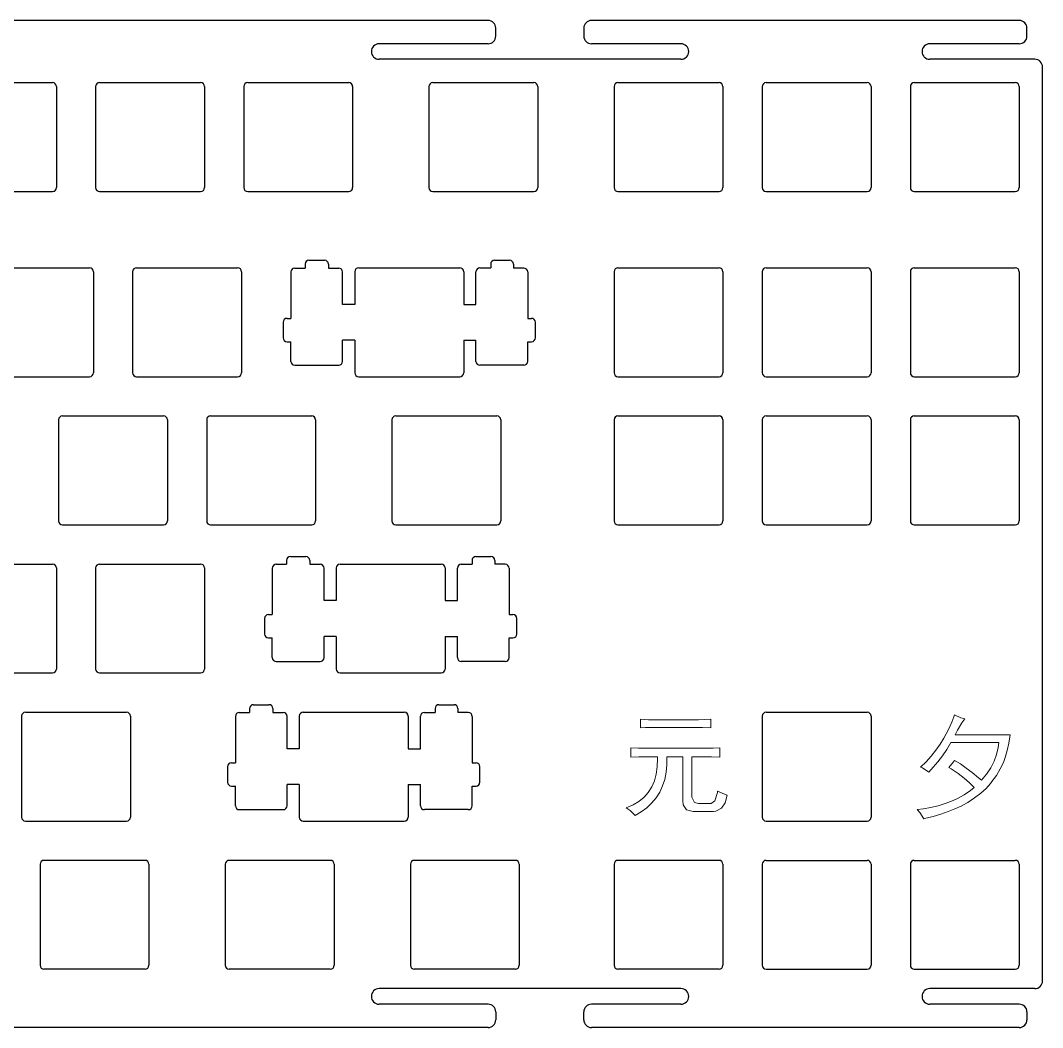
# Model space of a CAD drawing. Header units: millimetres. Extents: x 2242 to 2591, y 1821 to 1988.
# Drawn here: x 2459.4 to 2590.8, y 1820.9 to 1950.4 of the extents above; entities that cross this region are included whole.
import ezdxf

# ---------------------------------------------------------------- set-up
doc = ezdxf.new("R2010")
doc.units = ezdxf.units.MM
doc.layers.add('SUIT-00-06_PBL1', color=7, linetype='Continuous')

msp = doc.modelspace()

# ---------------------------------------------------------------- linework, layer by layer
for p, q in [((2450.51, 1942.39), (2463.51, 1942.39)), ((2464.01, 1941.89), (2464.01, 1928.89)), ((2469.06, 1941.89), (2469.06, 1928.89)), ((2469.56, 1942.39), (2482.56, 1942.39)), ((2483.06, 1941.89), (2483.06, 1928.89)), ((2488.11, 1941.89), (2488.11, 1928.89)), ((2488.61, 1942.39), (2501.61, 1942.39)), ((2502.11, 1941.89), (2502.11, 1928.89)), ((2511.92, 1941.89), (2511.92, 1928.89)), ((2512.42, 1942.39), (2525.42, 1942.39)), ((2525.92, 1941.89), (2525.92, 1928.89)), ((2535.73, 1941.89), (2535.73, 1928.89)), ((2536.23, 1942.39), (2549.23, 1942.39)), ((2549.73, 1941.89), (2549.73, 1928.89)), ((2554.78, 1941.89), (2554.78, 1928.89)), ((2555.28, 1942.39), (2568.28, 1942.39)), ((2568.78, 1941.89), (2568.78, 1928.89)), ((2573.83, 1941.89), (2573.83, 1928.89)), ((2574.33, 1942.39), (2587.33, 1942.39)), ((2587.83, 1941.89), (2587.83, 1928.89)), ((2450.51, 1928.39), (2463.51, 1928.39)), ((2469.56, 1928.39), (2482.56, 1928.39)), ((2488.61, 1928.39), (2501.61, 1928.39)), ((2512.42, 1928.39), (2525.42, 1928.39)), ((2536.23, 1928.39), (2549.23, 1928.39)), ((2555.28, 1928.39), (2568.28, 1928.39)), ((2574.33, 1928.39), (2587.33, 1928.39)), ((2496.49, 1919.55), (2498.49, 1919.55)), ((2520.36, 1919.55), (2522.29, 1919.55)), ((2455.27, 1918.58), (2468.27, 1918.58)), ((2468.77, 1918.08), (2468.77, 1905.08)), ((2473.82, 1918.08), (2473.82, 1905.08)), ((2474.32, 1918.58), (2487.32, 1918.58)), ((2487.82, 1918.08), (2487.82, 1905.08)), ((2494.17, 1918.05), (2494.17, 1912.08)), ((2494.67, 1918.55), (2495.99, 1918.55)), ((2495.99, 1919.05), (2495.99, 1918.55)), ((2498.99, 1919.05), (2498.99, 1918.55)), ((2498.99, 1918.55), (2500.32, 1918.55)), ((2500.82, 1913.88), (2500.82, 1918.05)), ((2502.39, 1918.08), (2502.39, 1913.88)), ((2502.89, 1918.58), (2515.89, 1918.58)), ((2516.39, 1918.08), (2516.39, 1913.88)), ((2517.97, 1913.88), (2517.97, 1918.06)), ((2518.47, 1918.56), (2519.86, 1918.56)), ((2519.86, 1919.05), (2519.86, 1918.56)), ((2522.79, 1919.05), (2522.79, 1918.55)), ((2524.12, 1918.55), (2522.79, 1918.55)), ((2524.62, 1918.05), (2524.62, 1912.08)), ((2535.73, 1918.08), (2535.73, 1905.08)), ((2536.23, 1918.58), (2549.23, 1918.58)), ((2549.73, 1918.08), (2549.73, 1905.08)), ((2554.78, 1918.08), (2554.78, 1905.08)), ((2555.28, 1918.58), (2568.28, 1918.58)), ((2568.78, 1918.08), (2568.78, 1905.08)), ((2573.83, 1918.08), (2573.83, 1905.08)), ((2574.33, 1918.58), (2587.33, 1918.58)), ((2587.83, 1918.08), (2587.83, 1905.08)), ((2502.39, 1913.88), (2500.82, 1913.88)), ((2516.39, 1913.88), (2517.97, 1913.88)), ((2493.17, 1911.58), (2493.17, 1909.58)), ((2493.67, 1912.08), (2494.17, 1912.08)), ((2524.62, 1912.08), (2525.12, 1912.08)), ((2525.62, 1909.58), (2525.62, 1911.58)), ((2493.67, 1909.08), (2494.17, 1909.08)), ((2494.17, 1906.55), (2494.17, 1909.08)), ((2502.39, 1909.28), (2500.82, 1909.28)), ((2500.82, 1906.55), (2500.82, 1909.28)), ((2502.39, 1909.28), (2502.39, 1905.08)), ((2516.39, 1909.28), (2517.97, 1909.28)), ((2516.39, 1909.28), (2516.39, 1905.08)), ((2517.97, 1906.55), (2517.97, 1909.28)), ((2524.62, 1906.55), (2524.62, 1909.08)), ((2524.62, 1909.08), (2525.12, 1909.08)), ((2494.67, 1906.05), (2500.32, 1906.05)), ((2524.12, 1906.05), (2518.47, 1906.05)), ((2455.27, 1904.58), (2468.27, 1904.58)), ((2474.32, 1904.58), (2487.32, 1904.58)), ((2502.89, 1904.58), (2515.89, 1904.58)), ((2536.23, 1904.58), (2549.23, 1904.58)), ((2555.28, 1904.58), (2568.28, 1904.58)), ((2574.33, 1904.58), (2587.33, 1904.58)), ((2464.79, 1899.53), (2477.79, 1899.53)), ((2483.84, 1899.53), (2496.84, 1899.53)), ((2507.66, 1899.53), (2520.66, 1899.53)), ((2536.23, 1899.53), (2549.23, 1899.53)), ((2555.28, 1899.53), (2568.28, 1899.53)), ((2574.33, 1899.53), (2587.33, 1899.53)), ((2464.29, 1899.03), (2464.29, 1886.03)), ((2478.29, 1899.03), (2478.29, 1886.03)), ((2483.34, 1899.03), (2483.34, 1886.03)), ((2497.34, 1899.03), (2497.34, 1886.03)), ((2507.16, 1899.03), (2507.16, 1886.03)), ((2521.16, 1899.03), (2521.16, 1886.03)), ((2535.73, 1899.03), (2535.73, 1886.03)), ((2549.73, 1899.03), (2549.73, 1886.03)), ((2554.78, 1899.03), (2554.78, 1886.03)), ((2568.78, 1899.03), (2568.78, 1886.03)), ((2573.83, 1899.03), (2573.83, 1886.03)), ((2587.83, 1899.03), (2587.83, 1886.03)), ((2464.79, 1885.53), (2477.79, 1885.53)), ((2483.84, 1885.53), (2496.84, 1885.53)), ((2507.66, 1885.53), (2520.66, 1885.53)), ((2536.23, 1885.53), (2549.23, 1885.53)), ((2555.28, 1885.53), (2568.28, 1885.53)), ((2574.33, 1885.53), (2587.33, 1885.53)), ((2494.1, 1881.45), (2496.1, 1881.45)), ((2517.96, 1881.45), (2519.9, 1881.45)), ((2450.51, 1880.48), (2463.51, 1880.48)), ((2464.01, 1879.98), (2464.01, 1866.98)), ((2469.06, 1879.98), (2469.06, 1866.98)), ((2469.56, 1880.48), (2482.56, 1880.48)), ((2483.06, 1879.98), (2483.06, 1866.98)), ((2491.78, 1879.95), (2491.78, 1873.98)), ((2492.28, 1880.45), (2493.6, 1880.45)), ((2493.6, 1880.95), (2493.6, 1880.45)), ((2496.6, 1880.95), (2496.6, 1880.45)), ((2496.6, 1880.45), (2497.93, 1880.45)), ((2498.43, 1875.78), (2498.43, 1879.95)), ((2500, 1879.98), (2500, 1875.78)), ((2500.5, 1880.48), (2513.5, 1880.48)), ((2514, 1879.98), (2514, 1875.78)), ((2515.58, 1875.78), (2515.58, 1879.96)), ((2516.08, 1880.46), (2517.46, 1880.46)), ((2517.46, 1880.95), (2517.46, 1880.46)), ((2520.4, 1880.95), (2520.4, 1880.45)), ((2521.73, 1880.45), (2520.4, 1880.45)), ((2522.23, 1879.95), (2522.23, 1873.98)), ((2500, 1875.78), (2498.43, 1875.78)), ((2514, 1875.78), (2515.58, 1875.78)), ((2490.78, 1873.48), (2490.78, 1871.48)), ((2491.28, 1873.98), (2491.78, 1873.98)), ((2522.23, 1873.98), (2522.73, 1873.98)), ((2523.23, 1871.48), (2523.23, 1873.48)), ((2491.28, 1870.98), (2491.78, 1870.98)), ((2491.78, 1868.45), (2491.78, 1870.98)), ((2500, 1871.18), (2498.43, 1871.18)), ((2498.43, 1868.45), (2498.43, 1871.18)), ((2500, 1871.18), (2500, 1866.98)), ((2514, 1871.18), (2515.58, 1871.18)), ((2514, 1871.18), (2514, 1866.98)), ((2515.58, 1868.45), (2515.58, 1871.18)), ((2522.23, 1868.45), (2522.23, 1870.98)), ((2522.23, 1870.98), (2522.73, 1870.98)), ((2492.28, 1867.95), (2497.93, 1867.95)), ((2521.73, 1867.95), (2516.08, 1867.95)), ((2450.51, 1866.48), (2463.51, 1866.48)), ((2469.56, 1866.48), (2482.56, 1866.48)), ((2500.5, 1866.48), (2513.5, 1866.48)), ((2460.03, 1861.43), (2473.03, 1861.43)), ((2487.53, 1861.4), (2488.85, 1861.4)), ((2488.85, 1861.9), (2488.85, 1861.4)), ((2489.35, 1862.4), (2491.35, 1862.4)), ((2491.85, 1861.9), (2491.85, 1861.4)), ((2491.85, 1861.4), (2493.18, 1861.4)), ((2495.75, 1861.43), (2508.75, 1861.43)), ((2511.33, 1861.41), (2512.71, 1861.41)), ((2512.71, 1861.9), (2512.71, 1861.41)), ((2513.21, 1862.4), (2515.15, 1862.4)), ((2515.65, 1861.9), (2515.65, 1861.4)), ((2516.98, 1861.4), (2515.65, 1861.4)), ((2555.28, 1861.43), (2568.28, 1861.43)), ((2459.53, 1860.93), (2459.53, 1847.93)), ((2473.53, 1860.93), (2473.53, 1847.93)), ((2487.03, 1860.9), (2487.03, 1854.93)), ((2493.68, 1856.73), (2493.68, 1860.9)), ((2495.25, 1860.93), (2495.25, 1856.73)), ((2509.25, 1860.93), (2509.25, 1856.73)), ((2510.83, 1856.73), (2510.83, 1860.91)), ((2517.48, 1860.9), (2517.48, 1854.93)), ((2554.78, 1860.93), (2554.78, 1847.93)), ((2568.78, 1860.93), (2568.78, 1847.93)), ((2495.25, 1856.73), (2493.68, 1856.73)), ((2509.25, 1856.73), (2510.83, 1856.73)), ((2486.53, 1854.93), (2487.03, 1854.93)), ((2517.48, 1854.93), (2517.98, 1854.93)), ((2486.03, 1854.43), (2486.03, 1852.43)), ((2518.48, 1852.43), (2518.48, 1854.43)), ((2495.25, 1852.13), (2493.68, 1852.13)), ((2493.68, 1849.4), (2493.68, 1852.13)), ((2495.25, 1852.13), (2495.25, 1847.93)), ((2509.25, 1852.13), (2510.83, 1852.13)), ((2509.25, 1852.13), (2509.25, 1847.93)), ((2510.83, 1849.4), (2510.83, 1852.13)), ((2486.53, 1851.93), (2487.03, 1851.93)), ((2487.03, 1849.4), (2487.03, 1851.93)), ((2517.48, 1849.4), (2517.48, 1851.93)), ((2517.48, 1851.93), (2517.98, 1851.93)), ((2487.53, 1848.9), (2493.18, 1848.9)), ((2516.98, 1848.9), (2511.33, 1848.9)), ((2460.03, 1847.43), (2473.03, 1847.43)), ((2495.75, 1847.43), (2508.75, 1847.43)), ((2555.28, 1847.43), (2568.28, 1847.43)), ((2461.91, 1841.88), (2461.91, 1828.88)), ((2461.91, 1841.88), (2461.91, 1828.88)), ((2475.41, 1842.38), (2462.41, 1842.38)), ((2475.41, 1842.38), (2462.41, 1842.38)), ((2475.91, 1841.88), (2475.91, 1828.88)), ((2475.91, 1841.88), (2475.91, 1828.88)), ((2485.73, 1841.88), (2485.73, 1828.88)), ((2485.73, 1841.88), (2485.73, 1828.88)), ((2499.23, 1842.38), (2486.23, 1842.38)), ((2499.23, 1842.38), (2486.23, 1842.38)), ((2499.73, 1841.88), (2499.73, 1828.88)), ((2499.73, 1841.88), (2499.73, 1828.88)), ((2509.54, 1841.88), (2509.54, 1828.88)), ((2509.54, 1841.88), (2509.54, 1828.88)), ((2523.04, 1842.38), (2510.04, 1842.38)), ((2523.04, 1842.38), (2510.04, 1842.38)), ((2523.54, 1841.88), (2523.54, 1828.88)), ((2523.54, 1841.88), (2523.54, 1828.88)), ((2535.73, 1841.88), (2535.73, 1828.88)), ((2535.73, 1841.88), (2535.73, 1828.88)), ((2549.23, 1842.38), (2536.23, 1842.38)), ((2549.23, 1842.38), (2536.23, 1842.38)), ((2549.73, 1841.88), (2549.73, 1828.88)), ((2549.73, 1841.88), (2549.73, 1828.88)), ((2554.78, 1841.88), (2554.78, 1828.88)), ((2554.78, 1841.88), (2554.78, 1828.88)), ((2555.28, 1842.38), (2568.28, 1842.38)), ((2555.28, 1842.38), (2568.28, 1842.38)), ((2568.78, 1841.88), (2568.78, 1828.88)), ((2568.78, 1841.88), (2568.78, 1828.88)), ((2573.83, 1841.88), (2573.83, 1828.88)), ((2573.83, 1841.88), (2573.83, 1828.88)), ((2574.33, 1842.38), (2587.33, 1842.38)), ((2574.33, 1842.38), (2587.33, 1842.38)), ((2587.83, 1841.88), (2587.83, 1828.88)), ((2587.83, 1841.88), (2587.83, 1828.88)), ((2475.41, 1828.38), (2462.41, 1828.38)), ((2475.41, 1828.38), (2462.41, 1828.38)), ((2499.23, 1828.38), (2486.23, 1828.38)), ((2499.23, 1828.38), (2486.23, 1828.38)), ((2523.04, 1828.38), (2510.04, 1828.38)), ((2523.04, 1828.38), (2510.04, 1828.38)), ((2549.23, 1828.38), (2536.23, 1828.38)), ((2549.23, 1828.38), (2536.23, 1828.38)), ((2555.28, 1828.38), (2568.28, 1828.38)), ((2555.28, 1828.38), (2568.28, 1828.38)), ((2574.33, 1828.38), (2587.33, 1828.38)), ((2574.33, 1828.38), (2587.33, 1828.38))]:
    msp.add_line(p, q)
at = {"color": 7, "lineweight": 0}
for points in [[(2540.62, 1860.45), (2540.15, 1860.47), (2539.14, 1860.52)], [(2539.14, 1860.52), (2539.14, 1859.43), (2539.75, 1859.46), (2540.67, 1859.48), (2546.57, 1859.48)], [(2548.18, 1860.52), (2547.41, 1860.48), (2546.57, 1860.45), (2540.62, 1860.45)], [(2546.57, 1859.48), (2547.1, 1859.48), (2548.18, 1859.43), (2548.18, 1860.52)], [(2579.5, 1861.09), (2579.43, 1860.85), (2579.15, 1860.13), (2578.72, 1859.22), (2578.13, 1858.1)], [(2584.32, 1852.5), (2584.92, 1853.31), (2585.4, 1854.13), (2585.79, 1854.96), (2586.02, 1855.6), (2586.27, 1856.49), (2586.48, 1857.46), (2586.65, 1858.52), (2579.61, 1858.52), (2579.91, 1859.13), (2580.44, 1860.06), (2580.82, 1860.57), (2580.32, 1860.69), (2579.5, 1861.09)], [(2578.13, 1858.1), (2577.65, 1857.33), (2577.11, 1856.54), (2576.52, 1855.78), (2575.86, 1855.07), (2575.15, 1854.38), (2575.41, 1854.27), (2576.19, 1853.71), (2576.78, 1854.35), (2577.37, 1855.07), (2577.95, 1855.83), (2578.51, 1856.65), (2579.04, 1857.53), (2585.23, 1857.53)], [(2585.23, 1857.53), (2585.13, 1856.89), (2584.9, 1856), (2584.59, 1855.12), (2584.16, 1854.28), (2583.62, 1853.46), (2582.99, 1852.67)], [(2539.82, 1856.8), (2539.82, 1856.8), (2538.89, 1856.81), (2537.87, 1856.84)], [(2537.87, 1856.84), (2537.87, 1855.64), (2537.89, 1855.64), (2538.91, 1855.69), (2539.82, 1855.71), (2541.32, 1855.71)], [(2549.32, 1856.84), (2548.48, 1856.81), (2547.61, 1856.8), (2539.82, 1856.8)], [(2547.61, 1855.71), (2548.27, 1855.69), (2549.32, 1855.64), (2549.32, 1856.84)], [(2541.32, 1855.71), (2541.32, 1855.46), (2541.28, 1854.42), (2541.15, 1853.48), (2540.92, 1852.61), (2540.57, 1851.82), (2540.13, 1851.11), (2539.59, 1850.5), (2538.93, 1849.96), (2538.17, 1849.5), (2537.3, 1849.12), (2537.79, 1848.77), (2538.45, 1848.15), (2539.21, 1848.61), (2539.95, 1849.15), (2540.59, 1849.76), (2541.13, 1850.42), (2541.6, 1851.16), (2541.96, 1851.95), (2542.24, 1852.79), (2542.42, 1853.7), (2542.52, 1854.67), (2542.52, 1855.71), (2544.58, 1855.71)], [(2542.52, 1855.71), (2544.58, 1855.71), (2544.58, 1850.04), (2544.63, 1849.53)], [(2542.52, 1855.71), (2544.58, 1855.71), (2544.58, 1850.04), (2544.63, 1849.53)], [(2544.58, 1855.71), (2542.52, 1855.71), (2542.52, 1855.71)], [(2542.52, 1855.71), (2544.58, 1855.71)], [(2546.57, 1849.7), (2546.08, 1849.8), (2545.71, 1850.5), (2545.71, 1855.71)], [(2546.57, 1849.7), (2546.08, 1849.8), (2545.71, 1850.5), (2545.71, 1855.71)], [(2545.71, 1855.71), (2547.61, 1855.71)], [(2579.5, 1855.24), (2579.38, 1855.07), (2578.76, 1854.33), (2579.07, 1854.13), (2579.96, 1853.53), (2580.75, 1852.93), (2581.44, 1852.34), (2582.02, 1851.75), (2581.56, 1851.38), (2580.73, 1850.82), (2579.91, 1850.35), (2579.05, 1849.95), (2578.18, 1849.64), (2577.42, 1849.41), (2576.42, 1849.16), (2575.51, 1849), (2574.69, 1848.9), (2575.03, 1848.53), (2575.55, 1847.74), (2575.64, 1847.76), (2576.75, 1848.04), (2577.77, 1848.34), (2578.71, 1848.67), (2579.56, 1849), (2580.36, 1849.36), (2581.05, 1849.75), (2581.21, 1849.84), (2582.1, 1850.41), (2582.88, 1851.01), (2583.57, 1851.61), (2584.14, 1852.27), (2584.32, 1852.5)], [(2582.99, 1852.67), (2582.6, 1853.01), (2581.79, 1853.66), (2581.01, 1854.25), (2580.26, 1854.78), (2579.5, 1855.24)], [(2544.63, 1849.53), (2545.04, 1848.89), (2545.89, 1848.66), (2548.51, 1848.66), (2548.83, 1848.71), (2549.53, 1849.07), (2550.01, 1849.76), (2550.29, 1850.78), (2549.91, 1850.88), (2549.04, 1851.29)], [(2549.04, 1851.29), (2549.01, 1851.11), (2548.69, 1850.04), (2548.23, 1849.7), (2546.57, 1849.7)]]:
    msp.add_lwpolyline(points, dxfattribs=at)
for centre, radius, start, end in [((2505.52, 1946.39), 1, 90, 270), ((2544.33, 1946.39), 1, 270, 90), ((2576.33, 1946.39), 1, 90, 270), ((2463.51, 1941.89), 0.5, 360, 90), ((2469.56, 1941.89), 0.5, 90, 180), ((2482.56, 1941.89), 0.5, 360, 90), ((2488.61, 1941.89), 0.5, 90, 180), ((2501.61, 1941.89), 0.5, 360, 90), ((2512.42, 1941.89), 0.5, 90, 180), ((2525.42, 1941.89), 0.5, 360, 90), ((2536.23, 1941.89), 0.5, 90, 180), ((2549.23, 1941.89), 0.5, 360, 90), ((2555.28, 1941.89), 0.5, 90, 180), ((2568.28, 1941.89), 0.5, 360, 90), ((2574.33, 1941.89), 0.5, 90, 180), ((2587.33, 1941.89), 0.5, 360, 90), ((2463.51, 1928.89), 0.5, 270, 360), ((2469.56, 1928.89), 0.5, 180, 270), ((2482.56, 1928.89), 0.5, 270, 360), ((2488.61, 1928.89), 0.5, 180, 270), ((2501.61, 1928.89), 0.5, 270, 360), ((2512.42, 1928.89), 0.5, 180, 270), ((2525.42, 1928.89), 0.5, 270, 360), ((2536.23, 1928.89), 0.5, 180, 270), ((2549.23, 1928.89), 0.5, 270, 360), ((2555.28, 1928.89), 0.5, 180, 270), ((2568.28, 1928.89), 0.5, 270, 360), ((2574.33, 1928.89), 0.5, 180, 270), ((2587.33, 1928.89), 0.5, 270, 360), ((2496.49, 1919.05), 0.5, 90, 180), ((2498.49, 1919.05), 0.5, 0, 90), ((2520.36, 1919.05), 0.5, 90, 180), ((2522.29, 1919.05), 0.5, 0, 90), ((2468.27, 1918.08), 0.5, 360, 90), ((2474.32, 1918.08), 0.5, 90, 180), ((2487.32, 1918.08), 0.5, 360, 90), ((2494.67, 1918.05), 0.5, 90, 180), ((2500.32, 1918.05), 0.5, 0, 90), ((2502.89, 1918.08), 0.5, 90, 180), ((2515.89, 1918.08), 0.5, 0, 90), ((2518.47, 1918.06), 0.5, 90, 180), ((2524.12, 1918.05), 0.5, 0, 90), ((2536.23, 1918.08), 0.5, 90, 180), ((2549.23, 1918.08), 0.5, 360, 90), ((2555.28, 1918.08), 0.5, 90, 180), ((2568.28, 1918.08), 0.5, 360, 90), ((2574.33, 1918.08), 0.5, 90, 180), ((2587.33, 1918.08), 0.5, 360, 90), ((2493.67, 1911.58), 0.5, 90, 180), ((2525.12, 1911.58), 0.5, 360, 90), ((2493.67, 1909.58), 0.5, 180, 270), ((2525.12, 1909.58), 0.5, 270, 360), ((2494.67, 1906.55), 0.5, 180, 270), ((2500.32, 1906.55), 0.5, 270, 0), ((2518.47, 1906.55), 0.5, 180, 270), ((2524.12, 1906.55), 0.5, 270, 360), ((2468.27, 1905.08), 0.5, 270, 360), ((2474.32, 1905.08), 0.5, 180, 270), ((2487.32, 1905.08), 0.5, 270, 360), ((2502.89, 1905.08), 0.5, 180, 270), ((2515.89, 1905.08), 0.5, 270, 0), ((2536.23, 1905.08), 0.5, 180, 270), ((2549.23, 1905.08), 0.5, 270, 360), ((2555.28, 1905.08), 0.5, 180, 270), ((2568.28, 1905.08), 0.5, 270, 360), ((2574.33, 1905.08), 0.5, 180, 270), ((2587.33, 1905.08), 0.5, 270, 360), ((2464.79, 1899.03), 0.5, 90, 180), ((2477.79, 1899.03), 0.5, 360, 90), ((2483.84, 1899.03), 0.5, 90, 180), ((2496.84, 1899.03), 0.5, 360, 90), ((2507.66, 1899.03), 0.5, 90, 180), ((2520.66, 1899.03), 0.5, 360, 90), ((2536.23, 1899.03), 0.5, 90, 180), ((2549.23, 1899.03), 0.5, 360, 90), ((2555.28, 1899.03), 0.5, 90, 180), ((2568.28, 1899.03), 0.5, 360, 90), ((2574.33, 1899.03), 0.5, 90, 180), ((2587.33, 1899.03), 0.5, 360, 90), ((2464.79, 1886.03), 0.5, 180, 270), ((2477.79, 1886.03), 0.5, 270, 360), ((2483.84, 1886.03), 0.5, 180, 270), ((2496.84, 1886.03), 0.5, 270, 360), ((2507.66, 1886.03), 0.5, 180, 270), ((2520.66, 1886.03), 0.5, 270, 360), ((2536.23, 1886.03), 0.5, 180, 270), ((2549.23, 1886.03), 0.5, 270, 360), ((2555.28, 1886.03), 0.5, 180, 270), ((2568.28, 1886.03), 0.5, 270, 360), ((2574.33, 1886.03), 0.5, 180, 270), ((2587.33, 1886.03), 0.5, 270, 360), ((2494.1, 1880.95), 0.5, 90, 180), ((2496.1, 1880.95), 0.5, 0, 90), ((2517.96, 1880.95), 0.5, 90, 180), ((2519.9, 1880.95), 0.5, 0, 90), ((2463.51, 1879.98), 0.5, 360, 90), ((2469.56, 1879.98), 0.5, 90, 180), ((2482.56, 1879.98), 0.5, 360, 90), ((2492.28, 1879.95), 0.5, 90, 180), ((2497.93, 1879.95), 0.5, 0, 90), ((2500.5, 1879.98), 0.5, 90, 180), ((2513.5, 1879.98), 0.5, 0, 90), ((2516.08, 1879.96), 0.5, 90, 180), ((2521.73, 1879.95), 0.5, 0, 90), ((2491.28, 1873.48), 0.5, 90, 180), ((2522.73, 1873.48), 0.5, 360, 90), ((2491.28, 1871.48), 0.5, 180, 270), ((2522.73, 1871.48), 0.5, 270, 360), ((2492.28, 1868.45), 0.5, 180, 270), ((2497.93, 1868.45), 0.5, 270, 0), ((2516.08, 1868.45), 0.5, 180, 270), ((2521.73, 1868.45), 0.5, 270, 360), ((2463.51, 1866.98), 0.5, 270, 360), ((2469.56, 1866.98), 0.5, 180, 270), ((2482.56, 1866.98), 0.5, 270, 360), ((2500.5, 1866.98), 0.5, 180, 270), ((2513.5, 1866.98), 0.5, 270, 0), ((2460.03, 1860.93), 0.5, 90, 180), ((2473.03, 1860.93), 0.5, 360, 90), ((2487.53, 1860.9), 0.5, 90, 180), ((2489.35, 1861.9), 0.5, 90, 180), ((2491.35, 1861.9), 0.5, 0, 90), ((2493.18, 1860.9), 0.5, 0, 90), ((2495.75, 1860.93), 0.5, 90, 180), ((2508.75, 1860.93), 0.5, 0, 90), ((2511.33, 1860.91), 0.5, 90, 180), ((2513.21, 1861.9), 0.5, 90, 180), ((2515.15, 1861.9), 0.5, 0, 90), ((2516.98, 1860.9), 0.5, 0, 90), ((2555.28, 1860.93), 0.5, 90, 180), ((2568.28, 1860.93), 0.5, 360, 90), ((2486.53, 1854.43), 0.5, 90, 180), ((2517.98, 1854.43), 0.5, 360, 90), ((2486.53, 1852.43), 0.5, 180, 270), ((2517.98, 1852.43), 0.5, 270, 360), ((2487.53, 1849.4), 0.5, 180, 270), ((2493.18, 1849.4), 0.5, 270, 0), ((2511.33, 1849.4), 0.5, 180, 270), ((2516.98, 1849.4), 0.5, 270, 360), ((2460.03, 1847.93), 0.5, 180, 270), ((2473.03, 1847.93), 0.5, 270, 360), ((2495.75, 1847.93), 0.5, 180, 270), ((2508.75, 1847.93), 0.5, 270, 0), ((2555.28, 1847.93), 0.5, 180, 270), ((2568.28, 1847.93), 0.5, 270, 360), ((2462.41, 1841.88), 0.5, 90, 180), ((2462.41, 1841.88), 0.5, 90, 180), ((2475.41, 1841.88), 0.5, 360, 90), ((2475.41, 1841.88), 0.5, 360, 90), ((2486.23, 1841.88), 0.5, 90, 180), ((2486.23, 1841.88), 0.5, 90, 180), ((2499.23, 1841.88), 0.5, 360, 90), ((2499.23, 1841.88), 0.5, 360, 90), ((2510.04, 1841.88), 0.5, 90, 180), ((2510.04, 1841.88), 0.5, 90, 180), ((2523.04, 1841.88), 0.5, 360, 90), ((2523.04, 1841.88), 0.5, 360, 90), ((2536.23, 1841.88), 0.5, 90, 180), ((2536.23, 1841.88), 0.5, 90, 180), ((2549.23, 1841.88), 0.5, 360, 90), ((2549.23, 1841.88), 0.5, 360, 90), ((2555.28, 1841.88), 0.5, 90, 180), ((2555.28, 1841.88), 0.5, 90, 180), ((2568.28, 1841.88), 0.5, 360, 90), ((2568.28, 1841.88), 0.5, 360, 90), ((2574.33, 1841.88), 0.5, 90, 180), ((2574.33, 1841.88), 0.5, 90, 180), ((2587.33, 1841.88), 0.5, 360, 90), ((2587.33, 1841.88), 0.5, 360, 90), ((2462.41, 1828.88), 0.5, 180, 270), ((2462.41, 1828.88), 0.5, 180, 270), ((2475.41, 1828.88), 0.5, 270, 360), ((2475.41, 1828.88), 0.5, 270, 360), ((2486.23, 1828.88), 0.5, 180, 270), ((2486.23, 1828.88), 0.5, 180, 270), ((2499.23, 1828.88), 0.5, 270, 360), ((2499.23, 1828.88), 0.5, 270, 360), ((2510.04, 1828.88), 0.5, 180, 270), ((2510.04, 1828.88), 0.5, 180, 270), ((2523.04, 1828.88), 0.5, 270, 360), ((2523.04, 1828.88), 0.5, 270, 360), ((2536.23, 1828.88), 0.5, 180, 270), ((2536.23, 1828.88), 0.5, 180, 270), ((2549.23, 1828.88), 0.5, 270, 360), ((2549.23, 1828.88), 0.5, 270, 360), ((2555.28, 1828.88), 0.5, 180, 270), ((2555.28, 1828.88), 0.5, 180, 270), ((2568.28, 1828.88), 0.5, 270, 360), ((2568.28, 1828.88), 0.5, 270, 360), ((2574.33, 1828.88), 0.5, 180, 270), ((2574.33, 1828.88), 0.5, 180, 270), ((2587.33, 1828.88), 0.5, 270, 360), ((2587.33, 1828.88), 0.5, 270, 360), ((2505.52, 1824.88), 1, 90, 270), ((2544.33, 1824.88), 1, 270, 90), ((2576.33, 1824.88), 1, 90, 270)]:
    msp.add_arc(centre, radius, start, end)
at = {"layer": 'SUIT-00-06_PBL1', "color": 7, "linetype": 'Continuous'}
for p, q in [((2519.52, 1950.39), (2423.52, 1950.39)), ((2520.52, 1948.39), (2520.52, 1949.39)), ((2531.83, 1949.39), (2531.83, 1948.39)), ((2587.83, 1950.39), (2532.83, 1950.39)), ((2588.83, 1948.39), (2588.83, 1949.39)), ((2519.52, 1947.39), (2505.52, 1947.39)), ((2544.33, 1947.39), (2532.83, 1947.39)), ((2587.83, 1947.39), (2576.33, 1947.39)), ((2544.33, 1945.39), (2505.52, 1945.39)), ((2589.83, 1945.39), (2576.33, 1945.39)), ((2590.83, 1826.88), (2590.83, 1944.39)), ((2544.33, 1825.88), (2505.52, 1825.88)), ((2589.83, 1825.88), (2576.33, 1825.88)), ((2519.52, 1823.88), (2505.52, 1823.88)), ((2544.33, 1823.88), (2532.83, 1823.88)), ((2587.83, 1823.88), (2576.33, 1823.88)), ((2520.52, 1822.88), (2520.52, 1821.88)), ((2531.83, 1821.88), (2531.83, 1822.88)), ((2588.83, 1822.88), (2588.83, 1821.88)), ((2519.52, 1820.88), (2423.52, 1820.88)), ((2587.83, 1820.88), (2532.83, 1820.88))]:
    msp.add_line(p, q, dxfattribs=at)
for centre, start, end in [((2519.52, 1949.39), 0, 90), ((2532.83, 1949.39), 90, 180), ((2587.83, 1949.39), 0, 90), ((2519.52, 1948.39), 270, 0), ((2532.83, 1948.39), 180, 270), ((2587.83, 1948.39), 270, 0), ((2589.83, 1944.39), 0, 90), ((2589.83, 1826.88), 270, 0), ((2519.52, 1822.88), 0, 90), ((2532.83, 1822.88), 90, 180), ((2587.83, 1822.88), 0, 90), ((2519.52, 1821.88), 270, 0), ((2532.83, 1821.88), 180, 270), ((2587.83, 1821.88), 270, 0)]:
    msp.add_arc(centre, 1, start, end, dxfattribs=at)

doc.saveas('drawing.dxf')
